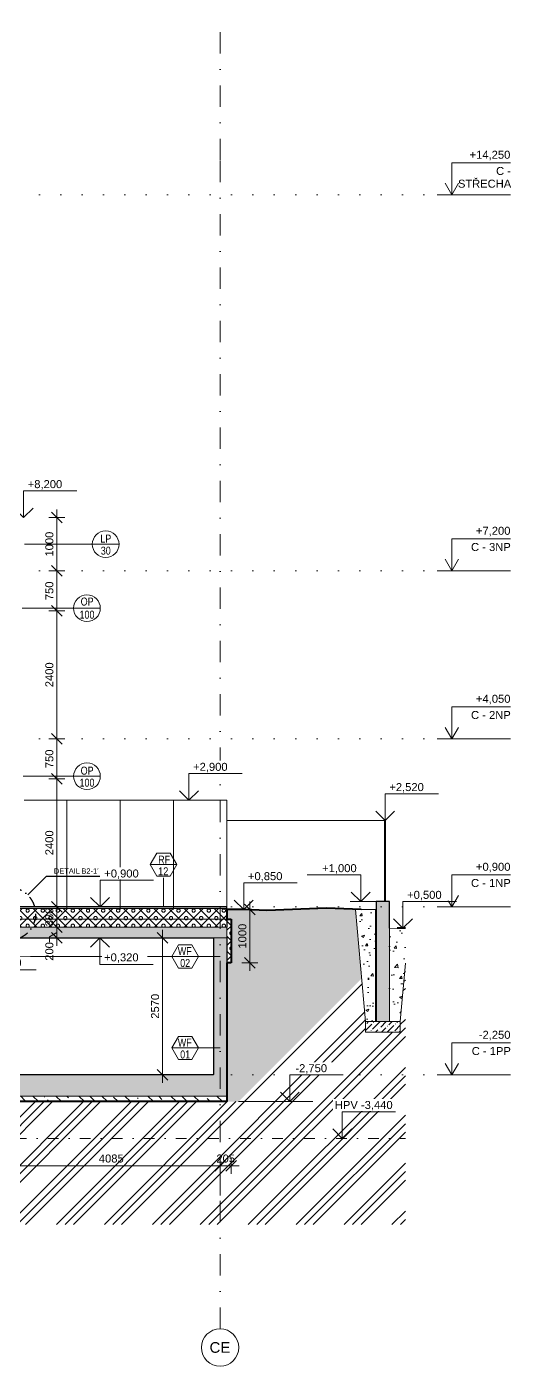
# Model space of a CAD drawing. Header units: millimetres. Extents: x -9657 to 178820, y -8645 to 72638.
# Drawn here: x 8110 to 17188, y -7711 to 17402 of the extents above; entities that cross this region are included whole.
import ezdxf

# ---------------------------------------------------------------- set-up
doc = ezdxf.new("R2010")
doc.units = ezdxf.units.MM
for name, pattern in [('HA_DashDot_10mm-S3mm', [1000, 400, -300, 0, -300]), ('HA_DashDot_4mm-S1mm', [400, 200, -100, 0, -100]), ('HA_DashDot_6mm-S2mm', [600, 200, -200, 0, -200]), ('HA_Dot-S4mm', [400, 0, -400])]:
    doc.linetypes.add(name, pattern=pattern)
for name, color, linetype, lineweight in [('A-____-____-DIMS', 9, 'Continuous', 5), ('A-____-____-DIMS-100', 9, 'Continuous', 5), ('A-DETL-____-CNTR', 9, 'HA_DashDot_6mm-S2mm', 9), ('A-DETL-____-OTLN', 9, 'Continuous', 25), ('A-DETL-____-THIN', 9, 'Continuous', 9), ('A-DETL-____-WIDE', 9, 'Continuous', 40), ('A-DETL-GENF-OTLN', 9, 'Continuous', 9), ('A-FLOR-____-IDEN', 9, 'Continuous', 9), ('A-FLOR-____-MCUT', 9, 'Continuous', 25), ('A-FLOR-____-OVHD', 9, 'HA_DashDot_4mm-S1mm', 25), ('A-FLOR-____-PATT', 9, 'Continuous', 25), ('A-FLOR-HRAL-IDEN', 9, 'Continuous', 9), ('A-FLOR-LEVL-OTLN', 9, 'Continuous', 9), ('A-GENM-____-IDEN', 9, 'Continuous', 9), ('A-WALL-____-MCUT', 9, 'Continuous', 25), ('A-WALL-____-PATT', 9, 'Continuous', 25), ('C-PRKG-____-OTLN', 9, 'Continuous', 9), ('G-____-____-DIMS', 9, 'Continuous', 5), ('G-____-____-TEXT', 9, 'Continuous', 5), ('S-BEAM-____-OTLN', 9, 'Continuous', 9), ('S-GRID-____-IDEN', 9, 'Continuous', 9), ('S-GRID-____-OTLN', 9, 'Continuous', 5)]:
    doc.layers.add(name, color=color, linetype=linetype, lineweight=lineweight)
doc.styles.add('Arial', font='arial.ttf', dxfattribs={"height": 200})
doc.styles.add('Arial Narrow', font='ARIALN.TTF', dxfattribs={"height": 150})
doc.styles.add('Arial_1', font='arial.ttf', dxfattribs={"height": 150})
doc.styles.add('Arial_2', font='arial.ttf', dxfattribs={"height": 100})
doc.styles.add('Arial_3', font='arial.ttf', dxfattribs={"width": 0.8, "height": 150})
doc.dimstyles.new('Inner_Dimensions', dxfattribs={"dimscale": 304.8, "dimtxt": 153.03891, "dimasz": 0.656168, "dimexe": 0.492126, "dimexo": 0.0625, "dimgap": 0.065617, "dimtad": 1, "dimdec": 0, "dimzin": 0, "dimdsep": 46, "dimtxsty": 'Arial_1', "dimblk1": 'OBLIQUE', "dimblk2": 'OBLIQUE', "dimsah": 1, "dimcen": 0.09, "dimdle": 0.492126, "dimazin": 0, "dimtfac": 1, "dimtdec": 4, "dimtix": 1, "dimtmove": 1, "dimatfit": 3, "dimfxl": 0.492126, "dimfxlon": 1, "dimtvp": 1, "dimtolj": 1, "dimtzin": 0, "dimlwd": 9, "dimlwe": 9, "dimarcsym": 2})
doc.dimstyles.new('Inner_Dimensions_1', dxfattribs={"dimscale": 304.8, "dimtxt": 153.03891, "dimasz": 0.656168, "dimexe": 0.492126, "dimexo": 0.0625, "dimgap": 0.065617, "dimtad": 1, "dimdec": 0, "dimzin": 0, "dimdsep": 46, "dimtxsty": 'Arial_1', "dimblk1": 'OBLIQUE', "dimblk2": 'OBLIQUE', "dimsah": 1, "dimcen": 0.09, "dimdle": 0.492126, "dimazin": 0, "dimtfac": 1, "dimtdec": 4, "dimtix": 1, "dimtmove": 0, "dimatfit": 3, "dimfxl": 0.492126, "dimfxlon": 1, "dimtvp": 1, "dimtolj": 1, "dimtzin": 0, "dimlwd": 9, "dimlwe": 9, "dimarcsym": 2})
pattern_1 = [(45, (-4839.97, 1865.4), (-141.4214, 141.4214), []), (0, (-4614.63, 1931.64), (141.421, 141.421), [25, -257.843]), (45, (-4589.63, 1931.64), (-141.4214, 141.4214), [25, -175]), (90, (-4571.95, 1949.32), (-141.421, 141.421), [25, -257.843]), (135, (-4571.95, 1974.32), (-141.4214, -141.4214), [25, -175]), (0, (-4614.63, 1992), (141.421, 141.421), [25, -257.843]), (45, (-4632.3, 1974.32), (-141.4214, 141.4214), [25, -175]), (90, (-4632.31, 1949.32), (-141.421, 141.421), [25, -257.843]), (135, (-4614.63, 1931.64), (-141.4214, -141.4214), [25, -175]), (135, (-4647.13, 1865.4), (-141.4214, -141.4214), [])]
pattern_2 = [(50, (-4910.7, 1865.4), (537.945, -47.064), [56.25, -618.75]), (355, (-4910.7, 1865.4), (-104.064, 564.144), [45, -495]), (100.451, (-4865.85, 1861.5), (433.886, 517.077), [47.805, -525.857]), (46.184, (-4910.7, 2015.4), (800.43, -124.142), [84.375, -928.125]), (96.636, (-4844, 2005.06), (700.992, 730.593), [71.708, -788.785]), (351.184, (-4910.7, 2015.4), (701, 730.586), [67.5, -742.5]), (21, (-4835.7, 1977.9), (447.68, -301.964), [56.25, -618.75]), (326, (-4835.7, 1977.9), (182.487, 543.863), [45, -495]), (71.451, (-4798.4, 1952.74), (630.169, 241.893), [47.805, -525.857]), (37.5, (-4910.68, 1865.4), (9.1199, 249.6704), [3.353, -485.647, 3.353, -499.147, -496.875]), (37.5, (-4910.68, 1865.4), (9.1199, 249.6704), [-991.5, 3.353, -493.522]), (7.5, (-4910.68, 1865.4), (197.302, 295.8088), [3.353, -283.147, 3.353, -474.397, -189.375]), (7.5, (-4910.68, 1865.4), (197.302, 295.8088), [-764.25, 3.353, -186.022]), (327.5, (-5077.93, 1865.4), (400.3668, -16.9162), [3.353, -184.147, 3.353, -581.647, -776.25]), (327.5, (-5077.93, 1865.4), (400.3668, -16.9162), [-772.5, 3.353, -772.897]), (317.5, (-5152.93, 1865.4), (437.3896, 75.079), [3.353, -240.397, 3.353, -385.147, -551.25]), (317.5, (-5152.93, 1865.4), (437.3896, 75.079), [-632.25, 3.353, -547.897])]

# ---------------------------------------------------------------- blocks, each defined once
blk = doc.blocks.new('HA_PA_Perpendicular_SingleStall - Generic-1370711-ŘEZ 3-3 OBJEKT C')
at = {"layer": 'C-PRKG-____-OTLN', "lineweight": 5}
for p, q in [((6583, -2250), (6583, -2245)), ((11608, -2245), (6583, -2245)), ((6583, -2250), (11608, -2250)), ((11608, -2250), (11608, -2245))]:
    blk.add_line(p, q, dxfattribs=at)
blk = doc.blocks.new('Grid - Radius 3_5mm-353793-ŘEZ 3-3 OBJEKT C')
at = {"layer": 'S-GRID-____-IDEN'}
blk.add_circle((-602, -7361), 350, dxfattribs=at)
blk = doc.blocks.new('Level - Generic Level-367061-ŘEZ 3-3 OBJEKT C')
at = {"layer": 'A-FLOR-LEVL-OTLN'}
for p, q in [((17176, 1500), (16076, 1500)), ((16076, 1500), (16076, 900)), ((16076, 900), (15951, 1117)), ((16076, 900), (16201, 1117)), ((17176, 900), (15801, 900))]:
    blk.add_line(p, q, dxfattribs=at)
blk = doc.blocks.new('DIMBLOCK1-ŘEZ 3-3 OBJEKT C')
at = {"layer": 'A-____-____-DIMS-100', "lineweight": 9}
for p, q in [((8522, 520), (8822, 520)), ((8672, 520), (8522, 520)), ((8672, 520), (8572, 620)), ((8672, 170), (8672, 520)), ((8672, 520), (8772, 420)), ((8522, 320), (8822, 320)), ((8672, 320), (8522, 320)), ((8534, 337), (8672, 420)), ((8534, 237), (8534, 337)), ((8672, 320), (8572, 420)), ((8672, 320), (8772, 220))]:
    blk.add_line(p, q, dxfattribs=at)
at = {"layer": 'A-____-____-DIMS-100', "color": 0, "lineweight": 9, "insert": (8457, -109), "char_height": 150, "width": 415.32, "attachment_point": 1, "rotation": 90, "line_spacing_factor": 0.941778, "style": 'Arial_1'}
blk.add_mtext('200', dxfattribs=at)
blk = doc.blocks.new('_Oblique')
at = {"color": 0, "linetype": 'ByBlock', "lineweight": -2}
blk.add_line((-0.5, -0.5), (0.5, 0.5), dxfattribs=at)
blk = doc.blocks.new('DIMBLOCK2-ŘEZ 3-3 OBJEKT C')
at = {"layer": 'A-____-____-DIMS-100', "lineweight": 9}
for p, q in [((8522, 900), (8822, 900)), ((8672, 900), (8522, 900)), ((8672, 900), (8572, 1000)), ((8672, 520), (8672, 900)), ((8672, 900), (8772, 800)), ((8522, 520), (8822, 520)), ((8672, 520), (8522, 520)), ((8672, 520), (8572, 620)), ((8672, 520), (8772, 420))]:
    blk.add_line(p, q, dxfattribs=at)
at = {"layer": 'A-____-____-DIMS-100', "color": 0, "lineweight": 9, "insert": (8457, 537), "char_height": 150, "width": 415.32, "attachment_point": 1, "rotation": 90, "line_spacing_factor": 0.941778, "style": 'Arial_1'}
blk.add_mtext('380', dxfattribs=at)
blk = doc.blocks.new('DIMBLOCK3-ŘEZ 3-3 OBJEKT C')
at = {"layer": 'A-____-____-DIMS-100', "lineweight": 9}
for p, q in [((8522, 3300), (8822, 3300)), ((8672, 3300), (8522, 3300)), ((8672, 3300), (8572, 3400)), ((8672, 900), (8672, 3300)), ((8672, 3300), (8772, 3200)), ((8522, 900), (8822, 900)), ((8672, 900), (8522, 900)), ((8672, 900), (8572, 1000)), ((8672, 900), (8772, 800))]:
    blk.add_line(p, q, dxfattribs=at)
at = {"layer": 'A-____-____-DIMS-100', "color": 0, "lineweight": 9, "insert": (8457, 1869), "char_height": 150, "width": 553.77, "attachment_point": 1, "rotation": 90, "line_spacing_factor": 0.941778, "style": 'Arial_1'}
blk.add_mtext('2400', dxfattribs=at)
blk = doc.blocks.new('DIMBLOCK4-ŘEZ 3-3 OBJEKT C')
at = {"layer": 'A-____-____-DIMS-100', "lineweight": 9}
for p, q in [((8522, 4050), (8822, 4050)), ((8672, 4050), (8522, 4050)), ((8672, 4050), (8572, 4150)), ((8672, 3300), (8672, 4050)), ((8672, 4050), (8772, 3950)), ((8522, 3300), (8822, 3300)), ((8672, 3300), (8522, 3300)), ((8672, 3300), (8572, 3400)), ((8672, 3300), (8772, 3200))]:
    blk.add_line(p, q, dxfattribs=at)
at = {"layer": 'A-____-____-DIMS-100', "color": 0, "lineweight": 9, "insert": (8457, 3502), "char_height": 150, "width": 415.32, "attachment_point": 1, "rotation": 90, "line_spacing_factor": 0.941778, "style": 'Arial_1'}
blk.add_mtext('750', dxfattribs=at)
blk = doc.blocks.new('DIMBLOCK5-ŘEZ 3-3 OBJEKT C')
at = {"layer": 'A-____-____-DIMS-100', "lineweight": 9}
for p, q in [((8672, 6450), (8572, 6550)), ((8522, 6450), (8822, 6450)), ((8672, 6450), (8522, 6450)), ((8672, 4050), (8672, 6450)), ((8672, 6450), (8772, 6350)), ((8522, 4050), (8822, 4050)), ((8672, 4050), (8522, 4050)), ((8672, 4050), (8572, 4150)), ((8672, 4050), (8772, 3950))]:
    blk.add_line(p, q, dxfattribs=at)
at = {"layer": 'A-____-____-DIMS-100', "color": 0, "lineweight": 9, "insert": (8457, 5019), "char_height": 150, "width": 553.77, "attachment_point": 1, "rotation": 90, "line_spacing_factor": 0.941778, "style": 'Arial_1'}
blk.add_mtext('2400', dxfattribs=at)
blk = doc.blocks.new('DIMBLOCK6-ŘEZ 3-3 OBJEKT C')
at = {"layer": 'A-____-____-DIMS-100', "lineweight": 9}
for p, q in [((8672, 7200), (8572, 7300)), ((8522, 7200), (8822, 7200)), ((8672, 7200), (8522, 7200)), ((8672, 6450), (8672, 7200)), ((8672, 7200), (8772, 7100)), ((8672, 6450), (8572, 6550)), ((8522, 6450), (8822, 6450)), ((8672, 6450), (8522, 6450)), ((8672, 6450), (8772, 6350))]:
    blk.add_line(p, q, dxfattribs=at)
at = {"layer": 'A-____-____-DIMS-100', "color": 0, "lineweight": 9, "insert": (8457, 6652), "char_height": 150, "width": 415.32, "attachment_point": 1, "rotation": 90, "line_spacing_factor": 0.941778, "style": 'Arial_1'}
blk.add_mtext('750', dxfattribs=at)
blk = doc.blocks.new('DIMBLOCK7-ŘEZ 3-3 OBJEKT C')
at = {"layer": 'A-____-____-DIMS-100', "lineweight": 9}
for p, q in [((8672, 8200), (8572, 8300)), ((8672, 7200), (8672, 8350)), ((8522, 8200), (8822, 8200)), ((8672, 8200), (8522, 8200)), ((8672, 8200), (8772, 8100)), ((8672, 7200), (8572, 7300)), ((8522, 7200), (8822, 7200)), ((8672, 7200), (8522, 7200)), ((8672, 7200), (8772, 7100))]:
    blk.add_line(p, q, dxfattribs=at)
at = {"layer": 'A-____-____-DIMS-100', "color": 0, "lineweight": 9, "insert": (8457, 7469), "char_height": 150, "width": 553.77, "attachment_point": 1, "rotation": 90, "line_spacing_factor": 0.941778, "style": 'Arial_1'}
blk.add_mtext('1000', dxfattribs=at)
blk = doc.blocks.new('Spot Elevations - Default-792506-ŘEZ 3-3 OBJEKT C')
at = {"layer": 'G-____-____-DIMS', "lineweight": 9}
for p, q in [((-6950, 12840), (-5950, 12840)), ((-5950, 12840), (-5950, 12340)), ((-5950, 12340), (-6127, 12517)), ((-5773, 12517), (-5950, 12340))]:
    blk.add_line(p, q, dxfattribs=at)
blk = doc.blocks.new('DIMBLOCK28-ŘEZ 3-3 OBJEKT C')
at = {"layer": 'A-____-____-DIMS-100', "lineweight": 9}
for p, q in [((7648, -3957), (7548, -4057)), ((7648, -3807), (7648, -4107)), ((7648, -3957), (7648, -3807)), ((7648, -3957), (7748, -3857)), ((7648, -3957), (11733, -3957)), ((11733, -3957), (11633, -4057)), ((11733, -3807), (11733, -4107)), ((11733, -3957), (11733, -3807)), ((11733, -3957), (11833, -3857))]:
    blk.add_line(p, q, dxfattribs=at)
at = {"layer": 'A-____-____-DIMS-100', "color": 0, "lineweight": 9, "insert": (9460, -3742), "char_height": 150, "width": 553.77, "attachment_point": 1, "line_spacing_factor": 0.941778, "style": 'Arial_1'}
blk.add_mtext('4085', dxfattribs=at)
blk = doc.blocks.new('DIMBLOCK29-ŘEZ 3-3 OBJEKT C')
at = {"layer": 'A-____-____-DIMS-100', "lineweight": 9}
for p, q in [((11733, -3957), (11633, -4057)), ((11733, -3807), (11733, -4107)), ((11733, -3957), (11733, -3807)), ((11733, -3957), (11833, -3857)), ((11733, -3957), (12088, -3957)), ((11938, -3957), (11838, -4057)), ((11938, -3807), (11938, -4107)), ((11938, -3957), (11938, -3807)), ((11938, -3957), (12038, -3857))]:
    blk.add_line(p, q, dxfattribs=at)
at = {"layer": 'A-____-____-DIMS-100', "color": 0, "lineweight": 9, "insert": (11663, -3742), "char_height": 150, "width": 415.32, "attachment_point": 1, "line_spacing_factor": 0.941778, "style": 'Arial_1'}
blk.add_mtext('205', dxfattribs=at)
blk = doc.blocks.new('Spot Elevations - Flipped-794089-ŘEZ 3-3 OBJEKT C')
at = {"layer": 'G-____-____-DIMS', "lineweight": 9}
for p, q in [((536, 9323), (713, 9500)), ((713, 9500), (890, 9323)), ((713, 9000), (713, 9500)), ((1713, 9000), (713, 9000))]:
    blk.add_line(p, q, dxfattribs=at)
blk = doc.blocks.new('N_Floor Tag - Standard-1821837-ŘEZ 3-3 OBJEKT C')
at = {"layer": 'A-FLOR-____-IDEN'}
for p, q in [((7096, 8067), (6971, 7850)), ((7096, 8067), (7346, 8067)), ((7471, 7850), (7346, 8067)), ((7096, 7633), (6971, 7850)), ((6971, 7850), (7471, 7850)), ((7471, 7850), (7346, 7633)), ((7096, 7633), (7346, 7633))]:
    blk.add_line(p, q, dxfattribs=at)
at = {"layer": 'A-FLOR-____-IDEN', "lineweight": 5, "insert": (7122, 8019), "char_height": 150, "width": 275.78, "attachment_point": 1, "style": 'Arial_3'}
blk.add_mtext('RF', dxfattribs=at)
blk = doc.blocks.new('DIMBLOCK44-ŘEZ 3-3 OBJEKT C')
at = {"layer": 'A-____-____-DIMS-100', "lineweight": 9}
for p, q in [((10803, 320), (10503, 320)), ((10653, 320), (10553, 420)), ((10653, 470), (10653, -2400)), ((10653, 320), (10753, 220)), ((10653, 320), (10803, 320)), ((10803, -2250), (10503, -2250)), ((10653, -2250), (10553, -2150)), ((10653, -2250), (10753, -2350)), ((10653, -2250), (10803, -2250))]:
    blk.add_line(p, q, dxfattribs=at)
at = {"layer": 'A-____-____-DIMS-100', "color": 0, "lineweight": 9, "insert": (10439, -1196), "char_height": 150, "width": 553.77, "attachment_point": 1, "rotation": 90, "line_spacing_factor": 0.941778, "style": 'Arial_1'}
blk.add_mtext('2570', dxfattribs=at)
blk = doc.blocks.new('DIMBLOCK47-ŘEZ 3-3 OBJEKT C')
at = {"layer": 'A-____-____-DIMS-100', "lineweight": 9}
for p, q in [((12139, 850), (12439, 850)), ((12289, 850), (12139, 850)), ((12289, 850), (12189, 950)), ((12289, -300), (12289, 1000)), ((12289, 850), (12389, 750)), ((12139, -150), (12439, -150)), ((12289, -150), (12139, -150)), ((12289, -150), (12189, -50)), ((12289, -150), (12389, -250))]:
    blk.add_line(p, q, dxfattribs=at)
at = {"layer": 'A-____-____-DIMS-100', "color": 0, "lineweight": 9, "insert": (12074, 119), "char_height": 150, "width": 553.77, "attachment_point": 1, "rotation": 90, "line_spacing_factor": 0.941778, "style": 'Arial_1'}
blk.add_mtext('1000', dxfattribs=at)
blk = doc.blocks.new('HA_TAG_GM_Products1 - Generic-1835784-ŘEZ 3-3 OBJEKT C')
at = {"layer": 'A-GENM-____-IDEN'}
blk.add_line((8988, 3350), (9488, 3350), dxfattribs=at)
blk.add_circle((9238, 3350), 250, dxfattribs=at)
blk = doc.blocks.new('HA_TAG_GM_Railings - Generic-2229991-ŘEZ 3-3 OBJEKT C')
at = {"layer": 'A-FLOR-HRAL-IDEN'}
blk.add_line((9338, 7700), (9838, 7700), dxfattribs=at)
blk.add_circle((9588, 7700), 250, dxfattribs=at)
blk = doc.blocks.new('HA_TAG_GM_Products - Generic-588599-ŘEZ 3-3 OBJEKT C')
at = {"layer": 'A-GENM-____-IDEN'}
blk.add_line((6583, 9779), (7083, 9779), dxfattribs=at)
blk.add_circle((6833, 9779), 250, dxfattribs=at)

msp = doc.modelspace()

# ---------------------------------------------------------------- hatches: boundary and pattern name
at = {"layer": 'A-DETL-GENF-OTLN', "lineweight": 5}
h = msp.add_hatch(dxfattribs=at)
h.set_pattern_fill('FP_13', color=8, style=0, pattern_type=2)
h.set_pattern_definition(pattern_2)
h.paths.add_polyline_path([(12078.2, -2750), (14386, -442.2), (14273, 850), (14378.2, 850), (13723.7, 876.2), (12610.3, 832.8), (12178.2, 850), (11858.2, 850), (11858.2, 670), (11938.2, 670), (11938.2, -150), (11858.2, -150), (11858.2, -2750)])
h.paths.add_polyline_path([(-6681.8, -2750), (-5661.8, -2750), (-5661.8, -2650), (-5691.8, -2650), (-5691.8, 100), (-5741.8, 100), (-5741.8, 700), (-6041.8, 700), (-7097.2, 673.4), (-7097.2, -84.6), (-6681.8, -500), (-6681.8, -2551.6)])
h.paths.add_polyline_path([(14656.7, -171.5), (14658.2, -170), (14658.2, 850), (14656.7, 850), (14656.7, -170)])
h.paths.add_polyline_path([(-7097.2, 823.5), (-6039.9, 850), (-5741.8, 850), (-5741.8, 900), (-6042.4, 900), (-7097.2, 873.5), (-7097.2, 823.8)])
h = msp.add_hatch(dxfattribs=at)
h.set_pattern_fill('FP_13', color=8, style=0, pattern_type=2)
h.set_pattern_definition(pattern_2)
h.paths.add_polyline_path([(15108.2, -1250), (15204.3, -151.5), (15204.3, 497.4), (14908.2, 502.5), (14908.2, -1250)])
h.paths.add_polyline_path([(14456.7, -1250), (14656.7, -1250), (14656.7, 850), (14273, 850), (14351.8, -51.2)])
h = msp.add_hatch(dxfattribs=at)
h.set_pattern_fill('FP_12', color=250, style=0, pattern_type=2)
h.set_pattern_definition([(45, (-4910.7, 1865.4), (-449.013, 449.013), []), (45, (-4751.93, 1865.4), (0, 898.026), []), (45, (-5069.43, 1865.4), (0, 898.026), [])])
h.paths.add_polyline_path([(15108.2, -5052), (15204.3, -5052), (15204.3, -151.5), (15108.2, -1250), (15108.2, -1450), (14456.6, -1450), (14456.6, -1248.8), (14386, -442.2), (12078.2, -2750), (-6681.8, -2750), (-6681.8, -5052), (14906.6, -5052)])
h.paths.add_polyline_path([(-7097.2, -5052), (-6981.8, -5052), (-6981.8, -500), (-6681.8, -500), (-7097.2, -84.6), (-7097.2, -4009.3)])
h.paths.add_polyline_path([(14658.2, -1250), (14658.2, -170), (14656.7, -171.5), (14656.7, -1250)])
h.paths.add_polyline_path([(15204.3, 497.4), (15204.3, 500), (15108.2, 499)])
h = msp.add_hatch(dxfattribs=at)
h.set_pattern_fill('FP_14', color=250, style=0, pattern_type=2)
h.set_pattern_definition([(45, (-4910.684, 1865.4), (41.4322, 151.91765), [195.313, -39.063, 3.353, -35.71])])
h.paths.add_polyline_path([(14656.7, -1450), (15108.2, -1450), (15108.2, -1250), (14456.6, -1250), (14456.7, -1450), (14656.7, -1450)])
at = {"layer": 'A-FLOR-____-PATT', "lineweight": 5}
msp.add_hatch(color=256, dxfattribs=at).paths.add_polyline_path([(11858.2, 870), (11858.2, 900), (7903.2, 900), (7903.2, 870), (9628.9, 870)])
h = msp.add_hatch(dxfattribs=at)
h.set_pattern_fill('FP_1', color=256, style=0, pattern_type=2)
h.set_pattern_definition(pattern_1)
h.paths.add_polyline_path([(11858.2, 670), (11858.2, 870), (7903.2, 870), (7903.2, 670), (9628.9, 670)])
at = {"layer": 'A-FLOR-____-PATT', "lineweight": 9}
for points in [[(11858.2, 320), (11858.2, 520), (6508.2, 520), (6508.2, 320), (11608.2, 320)], [(11858.2, -2650), (11858.2, -2250), (-5661.8, -2250), (-5661.8, -2650), (9628.9, -2650)]]:
    msp.add_hatch(color=256, dxfattribs=at).paths.add_polyline_path(points)
at = {"layer": 'A-FLOR-____-PATT', "lineweight": 5}
h = msp.add_hatch(dxfattribs=at)
h.set_pattern_fill('FP_1', color=256, style=0, pattern_type=2)
h.set_pattern_definition(pattern_1)
h.paths.add_polyline_path([(8235.1, 520), (11858.2, 520), (11858.2, 670), (7903.2, 670), (7903.2, 520)])
h = msp.add_hatch(dxfattribs=at)
h.set_pattern_fill('FP_9', color=256, style=0, pattern_type=2)
h.set_pattern_definition([(315, (-4910.68, 1865.4), (215.526, 215.526), []), (315, (-4910.68, 2068.6), (215.526, 215.526), [127, -76.2, 12.7, -76.2, -127]), (315, (-4910.68, 2068.6), (215.526, 215.526), [-292.1, 127, 0])])
h.paths.add_polyline_path([(-1521.8, -2750), (11858.2, -2750), (11858.2, -2650), (-5661.8, -2650), (-5661.8, -2750), (-4309.5, -2750)])
at = {"layer": 'A-WALL-____-PATT', "lineweight": 9}
for points in [[(14908.2, -1250), (14908.2, 1000), (14658.2, 1000), (14658.2, -1250), (14906.6, -1250)], [(11608.2, -2250), (11858.2, -2250), (11858.2, 320), (11608.2, 320), (11608.2, -2245)]]:
    msp.add_hatch(color=256, dxfattribs=at).paths.add_polyline_path(points)
at = {"layer": 'A-WALL-____-PATT', "lineweight": 5}
h = msp.add_hatch(dxfattribs=at)
h.set_pattern_fill('FP_1', color=256, style=0, pattern_type=2)
h.set_pattern_definition(pattern_1)
h.paths.add_polyline_path([(11938.2, -150), (11938.2, 670), (11858.2, 670), (11858.2, -150)])

# ---------------------------------------------------------------- linework, layer by layer
at = {"layer": 'A-DETL-____-CNTR'}
msp.add_line((-7097.2, -3440), (15204.3, -3440), dxfattribs=at)
at = {"layer": 'A-DETL-____-OTLN'}
for p, q in [((8126.8, 1123.6), (8480.3, 1477.1)), ((8480.3, 1477.1), (9480.3, 1477.1))]:
    msp.add_line(p, q, dxfattribs=at)
at = {"layer": 'A-DETL-____-THIN'}
for p, q in [((11858.2, 2900), (8058.2, 2900)), ((8858.2, 850), (8858.2, 2900)), ((9858.2, 850), (9858.2, 2900)), ((10858.2, 850), (10858.2, 2900)), ((11858.2, 900), (11858.2, 2900)), ((11871.6, 2520), (14811.6, 2520)), ((14813.2, 1000), (14813.2, 2520)), ((14813.2, 2520), (14833.2, 2520)), ((14833.2, 2520), (14833.2, 1000)), ((14273, 850), (14456.7, -1250)), ((14656.7, 850), (14273, 850)), ((14656.7, -1250), (14656.7, 850)), ((14908.2, 502.5), (14908.2, -1250)), ((15204.3, 497.4), (14908.2, 502.5)), ((10825.9, -30), (10950.9, 186.5)), ((10950.9, 186.5), (11200.9, 186.5)), ((11200.9, 186.5), (11325.9, -30)), ((10825.9, -30), (11325.9, -30)), ((10825.9, -30), (10950.9, -246.5)), ((10950.9, -246.5), (11200.9, -246.5)), ((11200.9, -246.5), (11325.9, -30)), ((11325.9, -30), (11733.2, -30)), ((15108.2, -1250), (15204.3, -151.5)), ((14456.6, -1250), (14456.6, -1450)), ((14456.7, -1250), (14656.7, -1250)), ((14906.6, -1250), (14656.7, -1250)), ((14908.2, -1250), (14906.6, -1250)), ((14908.2, -1250), (15108.2, -1250)), ((15108.2, -1450), (15108.2, -1250)), ((14456.6, -1450), (14656.7, -1450)), ((14656.7, -1450), (15108.2, -1450)), ((10825.9, -1745), (10950.9, -1528.5)), ((10825.9, -1745), (11325.9, -1745)), ((10825.9, -1745), (10950.9, -1961.5)), ((10950.9, -1528.5), (11200.9, -1528.5)), ((11200.9, -1528.5), (11325.9, -1745)), ((11200.9, -1961.5), (11325.9, -1745)), ((11325.9, -1745), (11733.2, -1745)), ((10950.9, -1961.5), (11200.9, -1961.5))]:
    msp.add_line(p, q, dxfattribs=at)
at = {"layer": 'A-DETL-____-WIDE'}
for p, q in [((12178.2, 850), (11858.2, 850)), ((11858.2, 850), (11858.2, 670)), ((12610.3, 832.8), (12178.2, 850)), ((13723.7, 876.2), (12610.3, 832.8)), ((14378.2, 850), (13723.7, 876.2)), ((14658.2, 850), (14656.7, 850)), ((14658.2, -170), (14658.2, 850)), ((11858.2, 670), (11938.2, 670)), ((11938.2, 670), (11938.2, -150)), ((15204.3, 500), (15053.1, 500)), ((11938.2, -150), (11858.2, -150)), ((11858.2, -150), (11858.2, -2750)), ((14658.2, -1250), (14658.2, -170)), ((11858.2, -2750), (-5661.8, -2750))]:
    msp.add_line(p, q, dxfattribs=at)
at = {"layer": 'A-FLOR-____-IDEN'}
msp.add_line((10670.7, 900), (10670.7, 1445.4), dxfattribs=at)
at = {"layer": 'A-FLOR-____-MCUT'}
for p, q in [((11858.2, 900), (7903.2, 900)), ((11858.2, 850), (11858.2, 900)), ((7898.2, 320), (11608.2, 320))]:
    msp.add_line(p, q, dxfattribs=at)
at = {"layer": 'A-FLOR-____-MCUT', "lineweight": 9}
for p, q in [((11858.2, 870), (7903.2, 870)), ((11858.2, 670), (7903.2, 670)), ((11858.2, 520), (7903.2, 520)), ((11608.2, 320), (11858.2, 320)), ((-5661.8, -2650), (11858.2, -2650))]:
    msp.add_line(p, q, dxfattribs=at)
at = {"layer": 'A-FLOR-____-OVHD'}
msp.add_circle((7773.2, 770), 500, dxfattribs=at)
at = {"layer": 'A-FLOR-HRAL-IDEN'}
msp.add_line((8068.2, 7700), (9338.2, 7700), dxfattribs=at)
at = {"layer": 'A-FLOR-LEVL-OTLN', "linetype": 'HA_Dot-S4mm', "lineweight": 5}
for p, q in [((-9656.8, 14250), (16076.1, 14250)), ((-9656.8, 7200), (16076.1, 7200)), ((-9656.8, 4050), (16076.1, 4050)), ((-9656.8, 900), (16076.1, 900)), ((-9656.8, -2250), (16076.1, -2250))]:
    msp.add_line(p, q, dxfattribs=at)
at = {"layer": 'A-GENM-____-IDEN'}
for p, q in [((8021.9, 6500), (8987.5, 6500)), ((8043.2, 3350), (8987.5, 3350))]:
    msp.add_line(p, q, dxfattribs=at)
at = {"layer": 'A-WALL-____-MCUT'}
for p, q in [((14908.2, 1000), (14658.2, 1000)), ((14658.2, 1000), (14658.2, 850)), ((14908.2, 502.5), (14908.2, 1000)), ((11858.2, 670), (11858.2, 520)), ((11608.2, 320), (11608.2, -2245)), ((11858.2, 320), (11858.2, -150))]:
    msp.add_line(p, q, dxfattribs=at)
at = {"layer": 'A-WALL-____-MCUT', "lineweight": 9}
msp.add_line((11858.2, 520), (11858.2, 320), dxfattribs=at)
at = {"layer": 'G-____-____-DIMS', "lineweight": 9}
for p, q in [((12178.2, 850), (12176.3, 850)), ((14168.7, 1000), (14367.3, 1000)), ((14733.6, 1000), (14168.7, 1000)), ((12078.2, -2750), (13473.4, -2750)), ((13473.4, -2750), (13039.2, -2750))]:
    msp.add_line(p, q, dxfattribs=at)
at = {"layer": 'S-BEAM-____-OTLN'}
msp.add_line((7898.2, -30), (11608.2, -30), dxfattribs=at)
at = {"layer": 'S-GRID-____-OTLN', "linetype": 'HA_DashDot_10mm-S3mm', "lineweight": 9}
for p, q in [((11733.2, 14901.7), (11733.2, 17401.7)), ((11733.2, -4511.3), (11733.2, 14901.7)), ((11733.2, -7011.3), (11733.2, -4511.3))]:
    msp.add_line(p, q, dxfattribs=at)

# ---------------------------------------------------------------- block references
at = {"layer": 'A-FLOR-HRAL-IDEN'}
msp.add_blockref('HA_TAG_GM_Railings - Generic-2229991-ŘEZ 3-3 OBJEKT C', (0, 0), dxfattribs=at)
at = {"layer": 'A-FLOR-LEVL-OTLN'}
for p in [(0, 13350), (0, 6300), (0, 3150), (0, 0), (0, -3150)]:
    msp.add_blockref('Level - Generic Level-367061-ŘEZ 3-3 OBJEKT C', p, dxfattribs=at)
at = {"layer": 'A-GENM-____-IDEN'}
for name, p in [('HA_TAG_GM_Products - Generic-588599-ŘEZ 3-3 OBJEKT C', (2404.2, -3278.6)), ('HA_TAG_GM_Products1 - Generic-1835784-ŘEZ 3-3 OBJEKT C', (0, 0))]:
    msp.add_blockref(name, p, dxfattribs=at)
at = {"layer": 'C-PRKG-____-OTLN'}
msp.add_blockref('HA_PA_Perpendicular_SingleStall - Generic-1370711-ŘEZ 3-3 OBJEKT C', (0, 0), dxfattribs=at)
at = {"layer": 'G-____-____-DIMS', "lineweight": 9, "extrusion": (0, 0, -1)}
for p in [(-2099.7, -4140), (-5198.8, -9440), (-8876.2, -9820), (-3533.6, -11440), (-6226.4, -11490), (-9210, -11840), (-7089.3, -15090), (-8072.7, -15780)]:
    msp.add_blockref('Spot Elevations - Default-792506-ŘEZ 3-3 OBJEKT C', p, dxfattribs=at)
at = {"layer": 'G-____-____-DIMS', "lineweight": 9}
for name, p in [('Spot Elevations - Default-792506-ŘEZ 3-3 OBJEKT C', (20317.2, -11340)), ('Spot Elevations - Flipped-794089-ŘEZ 3-3 OBJEKT C', (8767.7, -9180)), ('Spot Elevations - Flipped-794089-ŘEZ 3-3 OBJEKT C', (6573.1, -9280))]:
    msp.add_blockref(name, p, dxfattribs=at)
at = {"layer": 'S-GRID-____-IDEN'}
msp.add_blockref('Grid - Radius 3_5mm-353793-ŘEZ 3-3 OBJEKT C', (12335, 0), dxfattribs=at)

# ---------------------------------------------------------------- texts
at = {"layer": 'A-FLOR-____-IDEN', "lineweight": 5, "insert": (10571.1, 1641.9), "char_height": 150, "width": 240.506, "attachment_point": 1, "style": 'Arial Narrow'}
msp.add_mtext('12', dxfattribs=at)
at = {"layer": 'A-FLOR-HRAL-IDEN', "lineweight": 5, "char_height": 150, "attachment_point": 1, "style": 'Arial_3'}
for s, insert, width in [('LP', (9488.6, 7880.2), 250.126), ('30', (9496.6, 7654.8), 230.886)]:
    msp.add_mtext(s, dxfattribs=dict(at, insert=insert, width=width))
at = {"layer": 'A-FLOR-LEVL-OTLN', "lineweight": 5, "char_height": 150, "attachment_point": 1, "style": 'Arial_1'}
for s, insert, width in [('+14,250', (16408.6, 15077.7), 945.991), ('ŘECHA', (16455.2, 14534.9), 889.873), ('C -', (16905, 14773.1), 344.726), ('ST', (16190.6, 14534.9), 320.675), ('+7,200', (16527.6, 8027.7), 801.687), ('C - 3NP', (16435.6, 7723.1), 913.924), ('+4,050', (16527.6, 4877.7), 801.687), ('C - 2NP', (16435.6, 4573.1), 913.924), ('+0,900', (16527.6, 1727.7), 801.687), ('C - 1NP', (16435.6, 1423.1), 913.924), ('-2,250', (16580.6, -1422.3), 737.552), ('C - 1PP', (16448.6, -1726.9), 897.89)]:
    msp.add_mtext(s, dxfattribs=dict(at, insert=insert, width=width))
at = {"layer": 'A-GENM-____-IDEN', "lineweight": 5, "char_height": 150, "attachment_point": 1, "style": 'Arial_3'}
for s, insert, width in [('OP', (9119.5, 6700.3), 295.021), ('100', (9098.3, 6454.8), 346.329), ('OP', (9119.5, 3530.2), 295.021), ('100', (9098.3, 3304.8), 346.329)]:
    msp.add_mtext(s, dxfattribs=dict(at, insert=insert, width=width))
at = {"layer": 'G-____-____-TEXT', "color": 7, "lineweight": 9, "attachment_point": 1}
for s, insert, char_height, width, style in [('DETAIL ', (8617.5, 1623.1), 100, 625.316, 'Arial_2'), ('WF', (10939.9, 145.9), 150, 333.502, 'Arial_3'), ('02', (10985, -76), 150, 230.886, 'Arial_3'), ('WF', (10939.9, -1569.1), 150, 333.502, 'Arial_3'), ('01', (10985, -1791), 150, 230.886, 'Arial_3')]:
    msp.add_mtext(s, dxfattribs=dict(at, insert=insert, char_height=char_height, width=width, style=style))
at = {"layer": 'S-GRID-____-IDEN', "lineweight": 5, "insert": (11535, -7259.8), "char_height": 200, "width": 481.012, "attachment_point": 1, "style": 'Arial'}
msp.add_mtext('CE', dxfattribs=at)

# ---------------------------------------------------------------- dimensions: what is measured, and where the dimension line sits
at = {"layer": 'A-____-____-DIMS', "lineweight": 9}
for base, p1, p2, angle, override, picture, middle in [((8671.9, 8200), (8521.9, 7200), (8521.9, 8200), 90, {"dimpost": '<>', "dimfxl": 1000}, 'DIMBLOCK7-ŘEZ 3-3 OBJEKT C', (8575.3, 7700)), ((8671.9, 7200), (8521.9, 6450), (8521.9, 7200), 90, {"dimpost": '<>', "dimfxl": 750}, 'DIMBLOCK6-ŘEZ 3-3 OBJEKT C', (8575.3, 6825)), ((8671.9, 6450), (8521.9, 4050), (8521.9, 6450), 90, {"dimpost": '<>', "dimfxl": 2400}, 'DIMBLOCK5-ŘEZ 3-3 OBJEKT C', (8575.3, 5250)), ((8671.9, 4050), (8521.9, 3300), (8521.9, 4050), 90, {"dimpost": '<>', "dimfxl": 750}, 'DIMBLOCK4-ŘEZ 3-3 OBJEKT C', (8575.3, 3675)), ((8671.9, 3300), (8521.9, 900), (8521.9, 3300), 90, {"dimpost": '<>', "dimfxl": 2400}, 'DIMBLOCK3-ŘEZ 3-3 OBJEKT C', (8575.3, 2100)), ((8671.9, 900), (8521.9, 520), (8521.9, 900), 90, {"dimpost": '<>', "dimfxl": 380}, 'DIMBLOCK2-ŘEZ 3-3 OBJEKT C', (8575.3, 710)), ((12288.6, 850), (12138.6, -150), (12138.6, 850), 90, {"dimpost": '<>', "dimfxl": 1000}, 'DIMBLOCK47-ŘEZ 3-3 OBJEKT C', (12192, 350)), ((11938.2, -3957), (11733.2, -3807), (11938.2, -3807), 0, {"dimpost": '<>', "dimfxl": 204.999981}, 'DIMBLOCK29-ŘEZ 3-3 OBJEKT C', (11835.7, -3860.4))]:
    dim = msp.add_linear_dim(base=base, p1=p1, p2=p2, angle=angle, dimstyle='Inner_Dimensions_1', override=override, dxfattribs=at)
    dim.commit()
    dim.dimension.update_dxf_attribs({"geometry": picture, "text_midpoint": middle})
dim = msp.add_linear_dim(base=(8671.9, 520), p1=(8521.9, 320), p2=(8521.9, 520), angle=90, dimstyle='Inner_Dimensions', override={"dimpost": '<>', "dimfxl": 200}, dxfattribs=at)
dim.commit()
dim.dimension.update_dxf_attribs({"geometry": 'DIMBLOCK1-ŘEZ 3-3 OBJEKT C', "text_midpoint": (8557.2, 99), "dimtype": 160, "text_rotation": 90})
dim = msp.add_linear_dim(base=(11733.2, -3957), p1=(7648.2, -3807), p2=(11733.2, -3807), dimstyle='Inner_Dimensions_1', override={"dimpost": '<>', "dimfxl": 4085}, dxfattribs=at)
dim.commit()
dim.dimension.update_dxf_attribs({"geometry": 'DIMBLOCK28-ŘEZ 3-3 OBJEKT C', "text_midpoint": (9690.7, -3860.4)})

# ---------------------------------------------------------------- next in the draw order: texts
at = {"layer": 'G-____-____-DIMS', "lineweight": 9, "char_height": 150, "attachment_point": 1, "line_spacing_factor": 0.941778, "style": 'Arial_1', "bg_fill": 3, "box_fill_scale": 1.25, "bg_fill_color": 256, "bg_fill_true_color": 13158600, "bg_fill_transparency": 0}
for s, insert, width in [('+8,200', (8127.4, 8901.8), 773.133), ('+2,900', (11226.5, 3601.8), 773.133), ('+2,520', (14903.9, 3221.8), 773.133), ('+0,900', (9561.3, 1601.8), 773.133), ('+0,850', (12254.2, 1551.8), 773.133), ('+1,000', (13645.2, 1701.8), 773.133), ('+0,500', (15237.7, 1201.8), 773.133), ('+0,320', (9558.5, 29.3), 773.133), ('+0,220', (7364, -70.7), 773.133), ('-2,750', (13143.1, -2048.2), 710.695), ('HPV -3,440', (13883.2, -2738.2), 1294.677)]:
    msp.add_mtext(s, dxfattribs=dict(at, insert=insert, width=width))

# ---------------------------------------------------------------- next in the draw order: block references
at = {"layer": 'A-FLOR-____-IDEN', "lineweight": 5}
msp.add_blockref('N_Floor Tag - Standard-1821837-ŘEZ 3-3 OBJEKT C', (3450, -6157.3), dxfattribs=at)

# ---------------------------------------------------------------- next in the draw order: texts
at = {"layer": 'G-____-____-TEXT', "color": 7, "lineweight": 9, "insert": (9133.4, 1623.1), "char_height": 100, "width": 392.827, "attachment_point": 1, "style": 'Arial_2'}
msp.add_mtext("B2-1'", dxfattribs=at)

# ---------------------------------------------------------------- next in the draw order: dimensions: what is measured, and where the dimension line sits
at = {"layer": 'A-____-____-DIMS', "lineweight": 9}
dim = msp.add_linear_dim(base=(10653.4, -2250), p1=(10803.4, 320), p2=(10803.4, -2250), angle=90, dimstyle='Inner_Dimensions_1', override={"dimpost": '<>', "dimfxl": 2570}, dxfattribs=at)
dim.commit()
dim.dimension.update_dxf_attribs({"geometry": 'DIMBLOCK44-ŘEZ 3-3 OBJEKT C', "text_midpoint": (10556.9, -965)})

doc.saveas('drawing.dxf')
